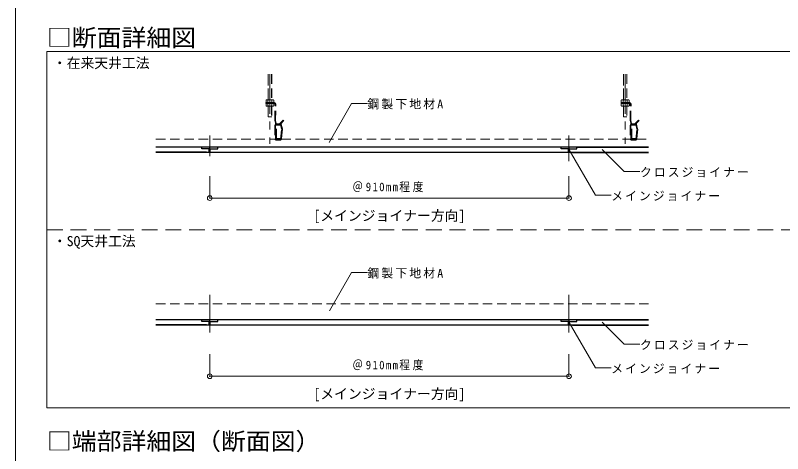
# Model space of a CAD drawing. Units: millimetres on the paper, with parts at other scales. Extents: x -195 to 195, y -140 to 138.
# Drawn here: x -195 to -97.8, y -71.1 to -15.5 of the extents above; entities that cross this region are included whole.
import ezdxf
from ezdxf.enums import TextEntityAlignment as Align

# ---------------------------------------------------------------- set-up
doc = ezdxf.new("R2010")
doc.units = ezdxf.units.MM
doc.header["$PDMODE"] = 32
doc.header["$PDSIZE"] = 0.6
for name, pattern in [('CHAIN1', [8, 5, -1, 1, -1]), ('DASHED1', [1.8, 1.2, -0.6]), ('DASHED2', [3, 2, -1])]:
    doc.linetypes.add(name, pattern=pattern)
for name, color, linetype, lineweight in [('5-0_中心線', 4, 'CHAIN1', 9), ('5-1_吊り材', 7, 'DASHED1', 18), ('5-2_メインジョイナー', 3, 'Continuous', 18), ('5-3_クロスジョイナー', 2, 'Continuous', 25), ('5-4_野縁', 4, 'DASHED1', 9), ('5-5_寸法', 4, 'Continuous', 9), ('5-6_文字・矢印', 7, 'Continuous', 18), ('5-7_野縁受け', 6, 'DASHED1', 35), ('F-3_クロスジョイナー', 3, 'Continuous', 18)]:
    doc.layers.add(name, color=color, linetype=linetype, lineweight=lineweight)
doc.styles.add('ＭＳ ゴシック', font='')
doc.styles.get('ＭＳ ゴシック').set_extended_font_data('MS Gothic')

msp = doc.modelspace()

# ---------------------------------------------------------------- linework, layer by layer
at = {"layer": '5-0_中心線'}
for p, q in [((-162.757, -23.008), (-162.757, -31.813)), ((-117.757, -23.008), (-117.757, -31.813)), ((-170.375, -33.398), (-170.375, -30.777)), ((-124.875, -34.027), (-124.875, -30.777)), ((-170.375, -55.735), (-170.375, -50.958)), ((-124.875, -55.731), (-124.875, -50.958))]:
    msp.add_line(p, q, dxfattribs=at)
at = {"layer": '5-1_吊り材'}
for p, q in [((-162.982, -26.245), (-162.982, -23.008)), ((-162.96, -23.008), (-162.96, -26.245)), ((-162.555, -23.008), (-162.555, -26.245)), ((-162.532, -23.008), (-162.532, -26.245)), ((-117.982, -26.245), (-117.982, -23.008)), ((-117.96, -23.008), (-117.96, -26.245)), ((-117.555, -23.008), (-117.555, -26.245)), ((-117.532, -23.008), (-117.532, -26.245)), ((-163.257, -26.595), (-163.257, -26.695)), ((-162.257, -26.695), (-163.257, -26.695)), ((-163.182, -26.245), (-163.247, -26.283)), ((-163.247, -26.595), (-163.247, -26.283)), ((-162.267, -26.595), (-163.247, -26.595)), ((-163.247, -26.695), (-163.247, -26.785)), ((-163.247, -26.785), (-163.247, -27.007)), ((-163.182, -27.045), (-163.247, -27.007)), ((-162.333, -26.245), (-163.182, -26.245)), ((-163.007, -26.595), (-163.007, -26.695)), ((-163.002, -26.595), (-163.002, -26.283)), ((-163.002, -26.695), (-163.002, -26.785)), ((-163.002, -26.785), (-163.002, -27.007)), ((-162.982, -28.386), (-162.982, -27.045)), ((-162.96, -27.045), (-162.96, -28.386)), ((-162.757, -26.695), (-162.757, -26.595)), ((-162.555, -27.045), (-162.555, -28.386)), ((-162.532, -27.045), (-162.532, -28.386)), ((-162.512, -26.595), (-162.512, -26.283)), ((-162.512, -26.695), (-162.512, -26.785)), ((-162.512, -26.785), (-162.512, -27.007)), ((-162.507, -26.595), (-162.507, -26.695)), ((-162.333, -26.245), (-162.267, -26.283)), ((-162.267, -26.595), (-162.267, -26.283)), ((-162.267, -26.695), (-162.267, -26.785)), ((-162.267, -26.785), (-162.267, -27.007)), ((-162.145, -28.827), (-162.107, -26.845)), ((-162.045, -28.827), (-162.007, -26.845)), ((-118.257, -26.595), (-118.257, -26.695)), ((-117.257, -26.695), (-118.257, -26.695)), ((-118.182, -26.245), (-118.247, -26.283)), ((-118.247, -26.595), (-118.247, -26.283)), ((-117.267, -26.595), (-118.247, -26.595)), ((-118.247, -26.695), (-118.247, -26.785)), ((-118.247, -26.785), (-118.247, -27.007)), ((-118.182, -27.045), (-118.247, -27.007)), ((-117.333, -26.245), (-118.182, -26.245)), ((-118.007, -26.595), (-118.007, -26.695)), ((-118.002, -26.595), (-118.002, -26.283)), ((-118.002, -26.695), (-118.002, -26.785)), ((-118.002, -26.785), (-118.002, -27.007)), ((-117.982, -28.386), (-117.982, -27.045)), ((-117.96, -27.045), (-117.96, -28.386)), ((-117.757, -26.695), (-117.757, -26.595)), ((-117.555, -27.045), (-117.555, -28.386)), ((-117.532, -27.045), (-117.532, -28.386)), ((-117.512, -26.595), (-117.512, -26.283)), ((-117.512, -26.695), (-117.512, -26.785)), ((-117.512, -26.785), (-117.512, -27.007)), ((-117.507, -26.595), (-117.507, -26.695)), ((-117.333, -26.245), (-117.267, -26.283)), ((-117.267, -26.595), (-117.267, -26.283)), ((-117.267, -26.695), (-117.267, -26.785)), ((-117.267, -26.785), (-117.267, -27.007)), ((-117.145, -28.827), (-117.107, -26.845)), ((-117.045, -28.827), (-117.007, -26.845)), ((-162.532, -28.386), (-162.982, -28.386)), ((-162.141, -28.863), (-162.05, -29.198)), ((-162.041, -28.863), (-161.95, -29.198)), ((-161.058, -28.803), (-161.5, -29.245)), ((-161.43, -29.316), (-160.988, -28.874)), ((-161.33, -29.075), (-161.253, -28.998)), ((-161.058, -28.803), (-160.988, -28.874)), ((-117.532, -28.386), (-117.982, -28.386)), ((-117.141, -28.863), (-117.05, -29.198)), ((-117.041, -28.863), (-116.95, -29.198)), ((-116.058, -28.803), (-116.5, -29.245)), ((-116.43, -29.316), (-115.988, -28.874)), ((-116.33, -29.075), (-116.253, -28.998)), ((-116.058, -28.803), (-115.988, -28.874)), ((-162.145, -29.524), (-162.107, -31.195)), ((-162.056, -29.29), (-162.135, -29.469)), ((-162.045, -29.524), (-162.007, -31.22)), ((-161.956, -29.29), (-162.035, -29.469)), ((-161.5, -29.245), (-161.43, -29.316)), ((-161.411, -29.354), (-161.408, -29.367)), ((-161.275, -29.945), (-161.408, -29.367)), ((-161.31, -29.345), (-161.407, -29.368)), ((-161.406, -31.222), (-161.275, -29.945)), ((-161.313, -29.332), (-161.31, -29.345)), ((-161.178, -29.923), (-161.31, -29.345)), ((-161.176, -29.95), (-161.29, -31.202)), ((-117.145, -29.524), (-117.107, -31.195)), ((-117.056, -29.29), (-117.135, -29.469)), ((-117.045, -29.524), (-117.007, -31.22)), ((-116.956, -29.29), (-117.035, -29.469)), ((-116.5, -29.245), (-116.43, -29.316)), ((-116.411, -29.354), (-116.408, -29.367)), ((-116.275, -29.945), (-116.408, -29.367)), ((-116.31, -29.345), (-116.407, -29.368)), ((-116.406, -31.222), (-116.275, -29.945)), ((-116.313, -29.332), (-116.31, -29.345)), ((-116.178, -29.923), (-116.31, -29.345)), ((-116.176, -29.95), (-116.29, -31.202)), ((-161.982, -31.245), (-161.412, -31.245)), ((-161.44, -31.345), (-161.957, -31.345)), ((-116.982, -31.245), (-116.902, -31.245)), ((-116.44, -31.345), (-116.957, -31.345)), ((-116.431, -31.245), (-116.902, -31.245)), ((-116.431, -31.245), (-116.412, -31.245))]:
    msp.add_line(p, q, dxfattribs=at)
for points in [[(-163.182, -27.045), (-162.333, -27.045), (-162.267, -27.007)], [(-118.182, -27.045), (-117.333, -27.045), (-117.267, -27.007)]]:
    msp.add_lwpolyline(points, dxfattribs=at)
for centre, radius, start, end in [((-163.087, -26.584), 0.341, 96.34293, 118.04131), ((-163.087, -26.707), 0.341, 241.95868, 263.65706), ((-163.133, -26.489), 0.244, 57.57117, 88.04457), ((-163.133, -26.802), 0.244, 271.95541, 302.42882), ((-162.757, -27.056), 0.811, 72.41203, 107.58795), ((-162.757, -26.235), 0.811, 252.41203, 287.58795), ((-162.382, -26.489), 0.244, 91.95541, 122.42882), ((-162.382, -26.802), 0.244, 237.57117, 268.04457), ((-162.428, -26.584), 0.341, 61.95868, 83.65706), ((-162.428, -26.707), 0.341, 276.34293, 298.04131), ((-162.257, -26.845), 0.25, 13.88654, 90), ((-162.257, -26.845), 0.15, 23.57818, 90), ((-162.212, -26.836), 0.105, 354.83222, 28.74595), ((-162.18, -26.836), 0.173, 356.88273, 17.00381), ((-118.087, -26.584), 0.341, 96.34293, 118.04131), ((-118.087, -26.707), 0.341, 241.95868, 263.65706), ((-118.133, -26.489), 0.244, 57.57117, 88.04457), ((-118.133, -26.802), 0.244, 271.95541, 302.42882), ((-117.757, -27.056), 0.811, 72.41203, 107.58795), ((-117.757, -26.235), 0.811, 252.41203, 287.58795), ((-117.382, -26.489), 0.244, 91.95541, 122.42882), ((-117.382, -26.802), 0.244, 237.57117, 268.04457), ((-117.428, -26.584), 0.341, 61.95868, 83.65706), ((-117.428, -26.707), 0.341, 276.34293, 298.04131), ((-117.257, -26.845), 0.25, 13.88654, 90), ((-117.257, -26.845), 0.15, 23.57818, 90), ((-117.212, -26.836), 0.105, 354.83222, 28.74595), ((-117.18, -26.836), 0.173, 356.88273, 17.00381), ((-161.995, -28.827), 0.15, 180, 194.03624), ((-161.895, -28.827), 0.15, 180, 194.03624), ((-161.118, -29.287), 0.3, 135, 183.18969), ((-161.118, -29.287), 0.2, 135, 183.18969), ((-116.995, -28.827), 0.15, 180, 194.03624), ((-116.895, -28.827), 0.15, 180, 194.03624), ((-116.118, -29.287), 0.3, 135, 183.18969), ((-116.118, -29.287), 0.2, 135, 183.18969), ((-161.995, -29.524), 0.15, 158.19859, 180), ((-162.195, -29.235), 0.15, 338.19859, 14.03624), ((-161.895, -29.524), 0.15, 158.19859, 180), ((-162.095, -29.235), 0.15, 338.19859, 14.03624), ((-161.118, -29.287), 0.3, 183.18969, 192.875), ((-161.118, -29.287), 0.2, 183.18969, 192.875), ((-116.995, -29.524), 0.15, 158.19859, 180), ((-117.195, -29.235), 0.15, 338.19859, 14.03624), ((-116.895, -29.524), 0.15, 158.19859, 180), ((-117.095, -29.235), 0.15, 338.19859, 14.03624), ((-116.118, -29.287), 0.3, 183.18969, 192.875), ((-116.118, -29.287), 0.2, 183.18969, 192.875), ((-161.957, -31.195), 0.15, 180, 270), ((-161.982, -31.22), 0.025, 180, 270), ((-161.44, -31.195), 0.15, 270, 357.35745), ((-161.431, -31.22), 0.025, 270, 356.69813), ((-116.957, -31.195), 0.15, 180, 270), ((-116.982, -31.22), 0.025, 180, 270), ((-116.44, -31.195), 0.15, 270, 357.35745), ((-116.431, -31.22), 0.025, 270, 356.69813)]:
    msp.add_arc(centre, radius, start, end, dxfattribs=at)
at = {"layer": '5-2_メインジョイナー'}
for p, q in [((-171.325, -32.195), (-169.425, -32.195)), ((-171.325, -32.195), (-171.325, -32.255)), ((-171.325, -32.255), (-171.055, -32.255)), ((-171.055, -32.255), (-171.05, -32.245)), ((-171.05, -32.245), (-171.045, -32.255)), ((-171.045, -32.255), (-170.43, -32.255)), ((-170.8, -32.93), (-169.95, -32.93)), ((-170.405, -32.28), (-170.405, -32.855)), ((-170.4, -32.93), (-170.35, -32.93)), ((-170.345, -32.855), (-170.345, -32.28)), ((-170.32, -32.255), (-169.705, -32.255)), ((-170.32, -32.88), (-169.95, -32.88)), ((-169.95, -32.93), (-169.95, -32.88)), ((-169.7, -32.245), (-169.705, -32.255)), ((-169.695, -32.255), (-169.7, -32.245)), ((-169.695, -32.255), (-169.425, -32.255)), ((-169.425, -32.255), (-169.425, -32.195)), ((-125.825, -32.195), (-123.925, -32.195)), ((-125.825, -32.195), (-125.825, -32.255)), ((-125.825, -32.255), (-125.555, -32.255)), ((-125.555, -32.255), (-125.55, -32.245)), ((-125.55, -32.245), (-125.545, -32.255)), ((-125.545, -32.255), (-124.93, -32.255)), ((-125.3, -32.93), (-124.45, -32.93)), ((-124.905, -32.28), (-124.905, -32.855)), ((-124.9, -32.93), (-124.85, -32.93)), ((-124.845, -32.855), (-124.845, -32.28)), ((-124.82, -32.255), (-124.205, -32.255)), ((-124.82, -32.88), (-124.45, -32.88)), ((-124.45, -32.93), (-124.45, -32.88)), ((-124.2, -32.245), (-124.205, -32.255)), ((-124.195, -32.255), (-124.2, -32.245)), ((-124.195, -32.255), (-123.925, -32.255)), ((-123.925, -32.255), (-123.925, -32.195)), ((-171.325, -54.088), (-169.425, -54.088)), ((-171.325, -54.088), (-171.325, -54.148)), ((-171.325, -54.148), (-171.055, -54.148)), ((-171.045, -54.148), (-170.43, -54.148)), ((-170.405, -54.173), (-170.405, -54.748)), ((-170.345, -54.748), (-170.345, -54.173)), ((-170.32, -54.148), (-169.705, -54.148)), ((-169.695, -54.148), (-169.425, -54.148)), ((-169.425, -54.148), (-169.425, -54.088)), ((-125.825, -54.088), (-123.925, -54.088)), ((-125.825, -54.088), (-125.825, -54.148)), ((-125.825, -54.148), (-125.555, -54.148)), ((-125.545, -54.148), (-124.93, -54.148)), ((-124.905, -54.173), (-124.905, -54.748)), ((-124.845, -54.748), (-124.845, -54.173)), ((-124.82, -54.148), (-124.205, -54.148)), ((-124.195, -54.148), (-123.925, -54.148)), ((-123.925, -54.148), (-123.925, -54.088)), ((-170.8, -54.773), (-170.8, -54.823)), ((-170.43, -54.773), (-170.8, -54.773)), ((-170.4, -54.823), (-170.35, -54.823)), ((-170.32, -54.773), (-169.95, -54.773)), ((-125.3, -54.773), (-125.3, -54.823)), ((-124.93, -54.773), (-125.3, -54.773)), ((-124.9, -54.823), (-124.85, -54.823)), ((-124.82, -54.773), (-124.45, -54.773))]:
    msp.add_line(p, q, dxfattribs=at)
for points in [[(-170.43, -32.88), (-170.8, -32.88), (-170.8, -32.93)], [(-124.93, -32.88), (-125.3, -32.88), (-125.3, -32.93)], [(-171.055, -54.148), (-171.05, -54.138), (-171.045, -54.148)], [(-169.695, -54.148), (-169.7, -54.138), (-169.705, -54.148)], [(-125.555, -54.148), (-125.55, -54.138), (-125.545, -54.148)], [(-124.195, -54.148), (-124.2, -54.138), (-124.205, -54.148)], [(-170.8, -54.823), (-169.95, -54.823), (-169.95, -54.773)], [(-125.3, -54.823), (-124.45, -54.823), (-124.45, -54.773)]]:
    msp.add_lwpolyline(points, dxfattribs=at)
for centre, start, end in [((-170.43, -32.28), 0, 90), ((-170.43, -32.855), 270, 0), ((-170.32, -32.28), 90, 180), ((-170.32, -32.855), 180, 270), ((-124.93, -32.28), 0, 90), ((-124.93, -32.855), 270, 0), ((-124.82, -32.28), 90, 180), ((-124.82, -32.855), 180, 270), ((-170.43, -54.173), 0, 90), ((-170.32, -54.173), 90, 180), ((-124.93, -54.173), 0, 90), ((-124.82, -54.173), 90, 180), ((-170.43, -54.748), 270, 0), ((-170.32, -54.748), 180, 270), ((-124.93, -54.748), 270, 0), ((-124.82, -54.748), 180, 270)]:
    msp.add_arc(centre, 0.025, start, end, dxfattribs=at)
at = {"layer": '5-3_クロスジョイナー'}
for p, q in [((-177.191, -32.195), (-125.825, -32.195)), ((-171.38, -32.255), (-177.191, -32.255)), ((-170.8, -32.88), (-177.191, -32.88)), ((-125.3, -32.93), (-177.191, -32.93)), ((-170.32, -32.445), (-169.37, -32.445)), ((-170.32, -32.88), (-170.32, -32.445)), ((-169.95, -32.88), (-125.3, -32.88)), ((-169.37, -32.445), (-169.37, -32.195)), ((-125.88, -32.255), (-169.37, -32.255)), ((-124.82, -32.445), (-123.87, -32.445)), ((-124.82, -32.88), (-124.82, -32.445)), ((-124.45, -32.88), (-114.787, -32.88)), ((-124.45, -32.93), (-114.787, -32.93)), ((-123.925, -32.195), (-114.787, -32.195)), ((-123.87, -32.445), (-123.87, -32.195)), ((-123.87, -32.255), (-114.787, -32.255)), ((-177.191, -54.088), (-114.787, -54.088)), ((-171.38, -54.148), (-177.191, -54.148)), ((-170.32, -54.338), (-169.37, -54.338)), ((-170.32, -54.773), (-170.32, -54.338)), ((-169.37, -54.338), (-169.37, -54.088)), ((-125.88, -54.148), (-169.37, -54.148)), ((-124.82, -54.338), (-123.87, -54.338)), ((-124.82, -54.773), (-124.82, -54.338)), ((-123.87, -54.338), (-123.87, -54.088)), ((-123.87, -54.148), (-114.787, -54.148)), ((-170.8, -54.773), (-177.191, -54.773)), ((-125.3, -54.823), (-177.191, -54.823)), ((-169.95, -54.773), (-125.3, -54.773)), ((-124.45, -54.773), (-114.787, -54.773)), ((-124.45, -54.823), (-114.787, -54.823))]:
    msp.add_line(p, q, dxfattribs=at)
for points in [[(-170.43, -32.88), (-170.43, -32.445), (-171.38, -32.445), (-171.38, -32.195)], [(-124.93, -32.88), (-124.93, -32.445), (-125.88, -32.445), (-125.88, -32.195)], [(-170.43, -54.773), (-170.43, -54.338), (-171.38, -54.338), (-171.38, -54.088)], [(-124.93, -54.773), (-124.93, -54.338), (-125.88, -54.338), (-125.88, -54.088)]]:
    msp.add_lwpolyline(points, dxfattribs=at)
at = {"layer": '5-4_野縁'}
for p, q in [((-177.191, -31.245), (-162.099, -31.245)), ((-161.299, -31.245), (-117.099, -31.245)), ((-116.299, -31.245), (-114.787, -31.245)), ((-177.191, -32.195), (-114.787, -32.195)), ((-177.191, -52.088), (-114.787, -52.088)), ((-177.191, -54.088), (-125.825, -54.088)), ((-123.925, -54.088), (-114.787, -54.088))]:
    msp.add_line(p, q, dxfattribs=at)
at = {"layer": '5-5_寸法'}
for p, q in [((-170.375, -38.708), (-170.375, -35.925)), ((-124.875, -38.708), (-124.875, -35.925)), ((-170.375, -38.708), (-124.875, -38.708)), ((-170.375, -61.29), (-170.375, -58.508)), ((-124.875, -61.29), (-124.875, -58.508)), ((-170.375, -61.29), (-124.875, -61.29))]:
    msp.add_line(p, q, dxfattribs=at)
at = {"layer": '5-5_寸法', "color": 7}
for p in [(-170.375, -38.708), (-124.875, -38.708), (-170.375, -61.29), (-124.875, -61.29)]:
    msp.add_point(p, dxfattribs=at)
at = {"layer": '5-6_文字・矢印'}
for p, q in [((-155.269, -31.64), (-152.418, -26.703)), ((-152.418, -26.703), (-150.409, -26.703)), ((-124.855, -32.571), (-121.536, -38.319)), ((-120.674, -32.536), (-117.898, -35.312)), ((-117.898, -35.312), (-115.889, -35.312)), ((-121.536, -38.319), (-119.527, -38.319)), ((-155.208, -52.981), (-152.418, -48.15)), ((-152.418, -48.15), (-150.409, -48.15)), ((-124.855, -54.463), (-121.536, -60.211)), ((-120.674, -54.429), (-117.898, -57.204)), ((-117.898, -57.204), (-115.889, -57.204)), ((-121.536, -60.211), (-119.527, -60.211))]:
    msp.add_line(p, q, dxfattribs=at)
at = {"layer": '5-7_野縁受け'}
for p, q in [((-162.012, -31.135), (-162.012, -29.455)), ((-161.952, -31.135), (-161.952, -29.455)), ((-161.902, -29.345), (-161.412, -29.345)), ((-161.902, -29.405), (-161.412, -29.405)), ((-161.412, -29.345), (-161.412, -29.405)), ((-117.012, -31.135), (-117.012, -29.455)), ((-116.952, -31.135), (-116.952, -29.455)), ((-116.902, -29.345), (-116.412, -29.345)), ((-116.902, -29.405), (-116.412, -29.405)), ((-116.412, -29.345), (-116.412, -29.405)), ((-161.902, -31.185), (-161.412, -31.185)), ((-161.412, -31.185), (-161.412, -31.245)), ((-116.902, -31.185), (-116.412, -31.185)), ((-116.431, -31.245), (-116.412, -31.245)), ((-116.412, -31.185), (-116.412, -31.245))]:
    msp.add_line(p, q, dxfattribs=at)
msp.add_lwpolyline([(-161.902, -31.245), (-161.431, -31.245), (-161.902, -31.245)], dxfattribs=at)
for centre, radius, start, end in [((-161.902, -29.455), 0.11, 90, 180), ((-161.902, -29.455), 0.05, 90, 180), ((-116.902, -29.455), 0.11, 90, 180), ((-116.902, -29.455), 0.05, 90, 180), ((-161.902, -31.135), 0.11, 180, 270), ((-161.902, -31.135), 0.05, 180, 270), ((-116.902, -31.135), 0.11, 180, 270), ((-116.902, -31.135), 0.05, 180, 270)]:
    msp.add_arc(centre, radius, start, end, dxfattribs=at)
at = {"layer": 'F-3_クロスジョイナー'}
for p, q in [((-191, -20.125), (-2, -20.125)), ((-191, -20.125), (-191, -65.29)), ((-191, -65.29), (-2, -65.29))]:
    msp.add_line(p, q, dxfattribs=at)
at = {"layer": 'F-3_クロスジョイナー', "linetype": 'DASHED2'}
msp.add_line((-191, -42.708), (-2, -42.708), dxfattribs=at)
at = {"layer": 'F-3_クロスジョイナー'}
msp.add_lwpolyline([(-195, 137.5), (-195, -137.5), (195, -137.5)], dxfattribs=at)

# ---------------------------------------------------------------- texts
at = {"layer": '5-5_寸法', "char_height": 1.1, "attachment_point": 7, "style": 'ＭＳ ゴシック'}
for insert in [(-152.312, -37.958), (-152.312, -60.54)]:
    msp.add_mtext('\\T1.26;\\W0.9;＠910mm程度', dxfattribs=dict(at, insert=insert))
at = {"layer": '5-6_文字・矢印', "style": 'ＭＳ ゴシック'}
for s, p in [('・在来天井工法', (-190.25, -22.6)), ('[メインジョイナー方向]', (-157.25, -41.958)), ('・SQ天井工法', (-190.25, -45.183)), ('[メインジョイナー方向]', (-157.25, -64.54))]:
    msp.add_text(s, height=1.283, dxfattribs=at).set_placement(p, align=Align.BOTTOM_LEFT)
at = {"layer": '5-6_文字・矢印', "char_height": 1.1, "attachment_point": 7, "style": 'ＭＳ ゴシック'}
for s, insert in [('\\T1.18;鋼製下地材A', (-150.409, -27.453)), ('\\T1.17;クロスジョイナー', (-115.889, -36.062)), ('\\T1.17;メインジョイナー', (-119.527, -39.069)), ('\\T1.18;鋼製下地材A', (-150.409, -48.9)), ('\\T1.17;クロスジョイナー', (-115.889, -57.954)), ('\\T1.17;メインジョイナー', (-119.527, -60.961))]:
    msp.add_mtext(s, dxfattribs=dict(at, insert=insert))
at = {"layer": 'F-3_クロスジョイナー', "color": 7, "style": 'ＭＳ ゴシック', "width": 1.05}
for s, p in [('□断面詳細図', (-191, -20.125)), ('□端部詳細図（断面図）', (-191, -71.29))]:
    msp.add_text(s, height=2.199, dxfattribs=at).set_placement(p, align=Align.BOTTOM_LEFT)

doc.saveas('drawing.dxf')
